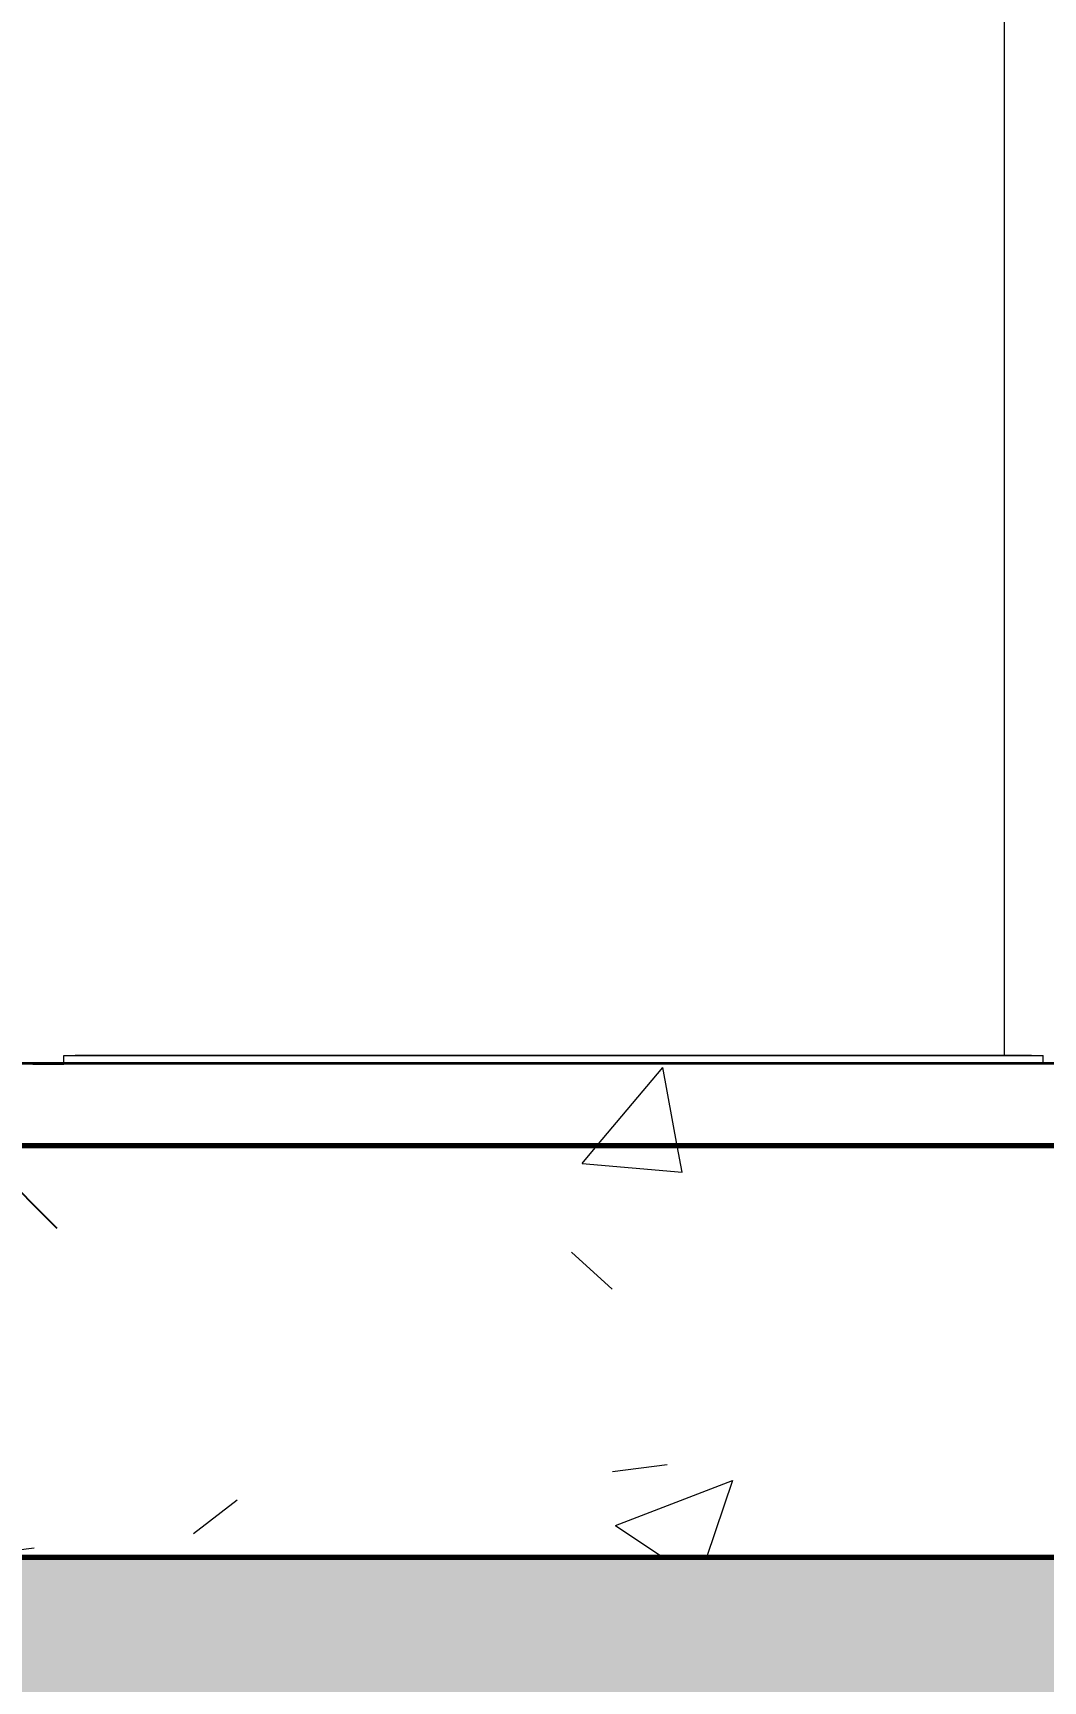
# Model space of a CAD drawing. Header units: millimetres. Extents: x -153298 to 620751, y -313239 to 250031.
# Drawn here: x 96578 to 97192, y -295372 to -294370 of the extents above; entities that cross this region are included whole.
import ezdxf

# ---------------------------------------------------------------- set-up
doc = ezdxf.new("R2010")
doc.units = ezdxf.units.MM
doc.linetypes.add('Centre', pattern=[31.75, 6.35, -4.7625, 15.875, -4.7625])
for name, color, linetype, lineweight in [('A-ANNO-DIMS', 7, 'Continuous', 9), ('A-DETL-GENF', 7, 'Continuous', 35), ('A-DETL-THIN', 7, 'Continuous', 25), ('A-FLOR-FNSH', 7, 'Continuous', 70), ('A-FLOR-LEVL', 7, 'Continuous', 35), ('A-FLOR-PATT', 7, 'Continuous', 70), ('A-GENM', 7, 'Continuous', 9), ('A-WALL-PATT', 7, 'Continuous', 35), ('WALL-E', 7, 'Continuous', 35)]:
    doc.layers.add(name, color=color, linetype=linetype, lineweight=lineweight)
doc.styles.add('Arial_2', font='arial.ttf', dxfattribs={"height": 3})
doc.dimstyles.new('DPA-DIM-3_0_T-T', dxfattribs={"dimscale": 304.8, "dimtxt": 306.07782, "dimasz": 0.656168, "dimexe": 0.656168, "dimexo": 0.0625, "dimgap": 0.164042, "dimtad": 1, "dimdec": 0, "dimzin": 0, "dimdsep": 46, "dimtxsty": 'Arial_2', "dimblk1": 'OBLIQUE', "dimblk2": 'OBLIQUE', "dimsah": 1, "dimcen": 0.09, "dimdle": 0.656168, "dimclrd": 7, "dimclre": 7, "dimclrt": 7, "dimadec": 8, "dimazin": 0, "dimtfac": 1, "dimtdec": 4, "dimtix": 1, "dimtmove": 0, "dimatfit": 3, "dimfxl": 1.312336, "dimfxlon": 1, "dimtvp": 1, "dimtolj": 1, "dimtzin": 0, "dimarcsym": 2})
pattern_1 = [(50, (108217.3, -305821.75), (728.737, -63.756), [76.2, -838.2]), (355, (108217.3, -305821.75), (-140.972, 764.228), [60.96, -670.56]), (100.451, (108278, -305827.1), (587.77, 700.467), [64.76, -712.36]), (46.184, (108217.3, -305618.55), (1084.316, -168.17), [114.3, -1257.3]), (96.636, (108307.7, -305632.6), (949.61, 989.71), [97.14, -1068.54]), (351.184, (108217.3, -305618.6), (949.62, 989.7), [91.44, -1005.84]), (21, (108318.9, -305669.35), (606.458, -409.06), [76.2, -838.2]), (326, (108318.9, -305669.35), (247.208, 736.753), [60.96, -670.56]), (71.451, (108369.44, -305703.44), (853.668, 327.685), [64.76, -712.36]), (37.5, (108217.3, -305821.75), (12.3547, 338.22), [33.528, -628.904, 33.528, -647.192, -673.1]), (37.5, (108217.3, -305821.75), (12.3547, 338.22), [-1343.152, 33.528, -639.572]), (7.5, (108217.3, -305821.75), (267.279, 400.722), [33.528, -354.584, 33.528, -613.664, -256.54]), (7.5, (108217.3, -305821.75), (267.279, 400.722), [-1035.304, 33.528, -223.012]), (327.5, (107990.73, -305821.75), (542.3633, -22.9153), [33.528, -220.472, 33.528, -758.952, -1051.56]), (327.5, (107990.73, -305821.75), (542.3633, -22.9153), [-1046.48, 33.528, -1018.032]), (317.5, (107889.13, -305821.75), (592.517, 101.707), [33.528, -296.672, 33.528, -492.76, -746.76]), (317.5, (107889.13, -305821.75), (592.517, 101.707), [-856.488, 33.528, -713.232])]

# ---------------------------------------------------------------- blocks, each defined once
blk = doc.blocks.new('DPA_Drainage Gutter_Landscape_Type A - DPA_Drainage Gutter_Landscape_Type A-17275574-2120-01 ENTRANCE 1 SECTION A')
at = {"layer": 'A-GENM', "color": 7}
for p, q in [((-886653.6, 101455), (-886058.6, 101455)), ((-886653.6, 101450), (-886653.6, 101455)), ((-886646.6, 101455), (-886639.6, 101455)), ((-886639.6, 101455), (-886646.6, 101455)), ((-886646.6, 101455), (-886639.6, 101455)), ((-886639.6, 101455), (-886646.6, 101455)), ((-886065.6, 101455), (-886646.6, 101455)), ((-886646.6, 101455), (-886065.6, 101455)), ((-886065.6, 101455), (-886646.6, 101455)), ((-886632.6, 101455), (-886619.6, 101455)), ((-886619.6, 101455), (-886632.6, 101455)), ((-886632.6, 101455), (-886619.6, 101455)), ((-886619.6, 101455), (-886632.6, 101455)), ((-886612.6, 101455), (-886599.6, 101455)), ((-886599.6, 101455), (-886612.6, 101455)), ((-886612.6, 101455), (-886599.6, 101455)), ((-886599.6, 101455), (-886612.6, 101455)), ((-886592.6, 101455), (-886579.6, 101455)), ((-886579.6, 101455), (-886592.6, 101455)), ((-886592.6, 101455), (-886579.6, 101455)), ((-886579.6, 101455), (-886592.6, 101455)), ((-886572.6, 101455), (-886559.6, 101455)), ((-886559.6, 101455), (-886572.6, 101455)), ((-886572.6, 101455), (-886559.6, 101455)), ((-886559.6, 101455), (-886572.6, 101455)), ((-886552.6, 101455), (-886539.6, 101455)), ((-886539.6, 101455), (-886552.6, 101455)), ((-886552.6, 101455), (-886539.6, 101455)), ((-886539.6, 101455), (-886552.6, 101455)), ((-886532.6, 101455), (-886519.6, 101455)), ((-886519.6, 101455), (-886532.6, 101455)), ((-886532.6, 101455), (-886519.6, 101455)), ((-886519.6, 101455), (-886532.6, 101455)), ((-886512.6, 101455), (-886499.6, 101455)), ((-886499.6, 101455), (-886512.6, 101455)), ((-886512.6, 101455), (-886499.6, 101455)), ((-886499.6, 101455), (-886512.6, 101455)), ((-886492.6, 101455), (-886479.6, 101455)), ((-886479.6, 101455), (-886492.6, 101455)), ((-886492.6, 101455), (-886479.6, 101455)), ((-886479.6, 101455), (-886492.6, 101455)), ((-886472.6, 101455), (-886459.6, 101455)), ((-886459.6, 101455), (-886472.6, 101455)), ((-886472.6, 101455), (-886459.6, 101455)), ((-886459.6, 101455), (-886472.6, 101455)), ((-886452.6, 101455), (-886439.6, 101455)), ((-886439.6, 101455), (-886452.6, 101455)), ((-886452.6, 101455), (-886439.6, 101455)), ((-886439.6, 101455), (-886452.6, 101455)), ((-886432.6, 101455), (-886419.6, 101455)), ((-886419.6, 101455), (-886432.6, 101455)), ((-886432.6, 101455), (-886419.6, 101455)), ((-886419.6, 101455), (-886432.6, 101455)), ((-886412.6, 101455), (-886399.6, 101455)), ((-886399.6, 101455), (-886412.6, 101455)), ((-886412.6, 101455), (-886399.6, 101455)), ((-886399.6, 101455), (-886412.6, 101455)), ((-886392.6, 101455), (-886379.6, 101455)), ((-886379.6, 101455), (-886392.6, 101455)), ((-886392.6, 101455), (-886379.6, 101455)), ((-886379.6, 101455), (-886392.6, 101455)), ((-886372.6, 101455), (-886359.6, 101455)), ((-886359.6, 101455), (-886372.6, 101455)), ((-886372.6, 101455), (-886359.6, 101455)), ((-886359.6, 101455), (-886372.6, 101455)), ((-886352.6, 101455), (-886339.6, 101455)), ((-886339.6, 101455), (-886352.6, 101455)), ((-886352.6, 101455), (-886339.6, 101455)), ((-886339.6, 101455), (-886352.6, 101455)), ((-886332.6, 101455), (-886319.6, 101455)), ((-886319.6, 101455), (-886332.6, 101455)), ((-886332.6, 101455), (-886319.6, 101455)), ((-886319.6, 101455), (-886332.6, 101455)), ((-886312.6, 101455), (-886299.6, 101455)), ((-886299.6, 101455), (-886312.6, 101455)), ((-886312.6, 101455), (-886299.6, 101455)), ((-886299.6, 101455), (-886312.6, 101455)), ((-886292.6, 101455), (-886279.6, 101455)), ((-886279.6, 101455), (-886292.6, 101455)), ((-886292.6, 101455), (-886279.6, 101455)), ((-886279.6, 101455), (-886292.6, 101455)), ((-886272.6, 101455), (-886259.6, 101455)), ((-886259.6, 101455), (-886272.6, 101455)), ((-886272.6, 101455), (-886259.6, 101455)), ((-886259.6, 101455), (-886272.6, 101455)), ((-886252.6, 101455), (-886239.6, 101455)), ((-886239.6, 101455), (-886252.6, 101455)), ((-886252.6, 101455), (-886239.6, 101455)), ((-886239.6, 101455), (-886252.6, 101455)), ((-886232.6, 101455), (-886219.6, 101455)), ((-886219.6, 101455), (-886232.6, 101455)), ((-886232.6, 101455), (-886219.6, 101455)), ((-886219.6, 101455), (-886232.6, 101455)), ((-886212.6, 101455), (-886199.6, 101455)), ((-886199.6, 101455), (-886212.6, 101455)), ((-886212.6, 101455), (-886199.6, 101455)), ((-886199.6, 101455), (-886212.6, 101455)), ((-886192.6, 101455), (-886179.6, 101455)), ((-886179.6, 101455), (-886192.6, 101455)), ((-886192.6, 101455), (-886179.6, 101455)), ((-886179.6, 101455), (-886192.6, 101455)), ((-886172.6, 101455), (-886159.6, 101455)), ((-886159.6, 101455), (-886172.6, 101455)), ((-886172.6, 101455), (-886159.6, 101455)), ((-886159.6, 101455), (-886172.6, 101455)), ((-886152.6, 101455), (-886139.6, 101455)), ((-886139.6, 101455), (-886152.6, 101455)), ((-886152.6, 101455), (-886139.6, 101455)), ((-886139.6, 101455), (-886152.6, 101455)), ((-886132.6, 101455), (-886119.6, 101455)), ((-886119.6, 101455), (-886132.6, 101455)), ((-886132.6, 101455), (-886119.6, 101455)), ((-886119.6, 101455), (-886132.6, 101455)), ((-886112.6, 101455), (-886099.6, 101455)), ((-886099.6, 101455), (-886112.6, 101455)), ((-886112.6, 101455), (-886099.6, 101455)), ((-886099.6, 101455), (-886112.6, 101455)), ((-886092.6, 101455), (-886079.6, 101455)), ((-886079.6, 101455), (-886092.6, 101455)), ((-886092.6, 101455), (-886079.6, 101455)), ((-886079.6, 101455), (-886092.6, 101455)), ((-886072.6, 101455), (-886065.6, 101455)), ((-886065.6, 101455), (-886072.6, 101455)), ((-886072.6, 101455), (-886065.6, 101455)), ((-886065.6, 101455), (-886072.6, 101455)), ((-886058.6, 101450), (-886058.6, 101455)), ((-886058.6, 101400), (-886653.6, 101400)), ((-886653.6, 101400), (-886058.6, 101400)), ((-886639.6, 101400), (-886646.6, 101400)), ((-886646.6, 101400), (-886639.6, 101400)), ((-886639.6, 101400), (-886646.6, 101400)), ((-886646.6, 101400), (-886639.6, 101400)), ((-886619.6, 101400), (-886632.6, 101400)), ((-886632.6, 101400), (-886619.6, 101400)), ((-886619.6, 101400), (-886632.6, 101400)), ((-886632.6, 101400), (-886619.6, 101400)), ((-886599.6, 101400), (-886612.6, 101400)), ((-886612.6, 101400), (-886599.6, 101400)), ((-886599.6, 101400), (-886612.6, 101400)), ((-886612.6, 101400), (-886599.6, 101400)), ((-886579.6, 101400), (-886592.6, 101400)), ((-886592.6, 101400), (-886579.6, 101400)), ((-886579.6, 101400), (-886592.6, 101400)), ((-886592.6, 101400), (-886579.6, 101400)), ((-886559.6, 101400), (-886572.6, 101400)), ((-886572.6, 101400), (-886559.6, 101400)), ((-886559.6, 101400), (-886572.6, 101400)), ((-886572.6, 101400), (-886559.6, 101400)), ((-886539.6, 101400), (-886552.6, 101400)), ((-886552.6, 101400), (-886539.6, 101400)), ((-886539.6, 101400), (-886552.6, 101400)), ((-886552.6, 101400), (-886539.6, 101400)), ((-886519.6, 101400), (-886532.6, 101400)), ((-886532.6, 101400), (-886519.6, 101400)), ((-886519.6, 101400), (-886532.6, 101400)), ((-886532.6, 101400), (-886519.6, 101400)), ((-886499.6, 101400), (-886512.6, 101400)), ((-886512.6, 101400), (-886499.6, 101400)), ((-886499.6, 101400), (-886512.6, 101400)), ((-886512.6, 101400), (-886499.6, 101400)), ((-886479.6, 101400), (-886492.6, 101400)), ((-886492.6, 101400), (-886479.6, 101400)), ((-886479.6, 101400), (-886492.6, 101400)), ((-886492.6, 101400), (-886479.6, 101400)), ((-886459.6, 101400), (-886472.6, 101400)), ((-886472.6, 101400), (-886459.6, 101400)), ((-886459.6, 101400), (-886472.6, 101400)), ((-886472.6, 101400), (-886459.6, 101400)), ((-886439.6, 101400), (-886452.6, 101400)), ((-886452.6, 101400), (-886439.6, 101400)), ((-886439.6, 101400), (-886452.6, 101400)), ((-886452.6, 101400), (-886439.6, 101400)), ((-886419.6, 101400), (-886432.6, 101400)), ((-886432.6, 101400), (-886419.6, 101400)), ((-886419.6, 101400), (-886432.6, 101400)), ((-886432.6, 101400), (-886419.6, 101400)), ((-886399.6, 101400), (-886412.6, 101400)), ((-886412.6, 101400), (-886399.6, 101400)), ((-886399.6, 101400), (-886412.6, 101400)), ((-886412.6, 101400), (-886399.6, 101400)), ((-886379.6, 101400), (-886392.6, 101400)), ((-886392.6, 101400), (-886379.6, 101400)), ((-886379.6, 101400), (-886392.6, 101400)), ((-886392.6, 101400), (-886379.6, 101400)), ((-886359.6, 101400), (-886372.6, 101400)), ((-886372.6, 101400), (-886359.6, 101400)), ((-886359.6, 101400), (-886372.6, 101400)), ((-886372.6, 101400), (-886359.6, 101400)), ((-886339.6, 101400), (-886352.6, 101400)), ((-886352.6, 101400), (-886339.6, 101400)), ((-886339.6, 101400), (-886352.6, 101400)), ((-886352.6, 101400), (-886339.6, 101400)), ((-886319.6, 101400), (-886332.6, 101400)), ((-886332.6, 101400), (-886319.6, 101400)), ((-886319.6, 101400), (-886332.6, 101400)), ((-886332.6, 101400), (-886319.6, 101400)), ((-886299.6, 101400), (-886312.6, 101400)), ((-886312.6, 101400), (-886299.6, 101400)), ((-886299.6, 101400), (-886312.6, 101400)), ((-886312.6, 101400), (-886299.6, 101400)), ((-886279.6, 101400), (-886292.6, 101400)), ((-886292.6, 101400), (-886279.6, 101400)), ((-886279.6, 101400), (-886292.6, 101400)), ((-886292.6, 101400), (-886279.6, 101400)), ((-886259.6, 101400), (-886272.6, 101400)), ((-886272.6, 101400), (-886259.6, 101400)), ((-886259.6, 101400), (-886272.6, 101400)), ((-886272.6, 101400), (-886259.6, 101400)), ((-886239.6, 101400), (-886252.6, 101400)), ((-886252.6, 101400), (-886239.6, 101400)), ((-886239.6, 101400), (-886252.6, 101400)), ((-886252.6, 101400), (-886239.6, 101400)), ((-886219.6, 101400), (-886232.6, 101400)), ((-886232.6, 101400), (-886219.6, 101400)), ((-886219.6, 101400), (-886232.6, 101400)), ((-886232.6, 101400), (-886219.6, 101400)), ((-886199.6, 101400), (-886212.6, 101400)), ((-886212.6, 101400), (-886199.6, 101400)), ((-886199.6, 101400), (-886212.6, 101400)), ((-886212.6, 101400), (-886199.6, 101400)), ((-886179.6, 101400), (-886192.6, 101400)), ((-886192.6, 101400), (-886179.6, 101400)), ((-886179.6, 101400), (-886192.6, 101400)), ((-886192.6, 101400), (-886179.6, 101400)), ((-886159.6, 101400), (-886172.6, 101400)), ((-886172.6, 101400), (-886159.6, 101400)), ((-886159.6, 101400), (-886172.6, 101400)), ((-886172.6, 101400), (-886159.6, 101400)), ((-886139.6, 101400), (-886152.6, 101400)), ((-886152.6, 101400), (-886139.6, 101400)), ((-886139.6, 101400), (-886152.6, 101400)), ((-886152.6, 101400), (-886139.6, 101400)), ((-886119.6, 101400), (-886132.6, 101400)), ((-886132.6, 101400), (-886119.6, 101400)), ((-886119.6, 101400), (-886132.6, 101400)), ((-886132.6, 101400), (-886119.6, 101400)), ((-886099.6, 101400), (-886112.6, 101400)), ((-886112.6, 101400), (-886099.6, 101400)), ((-886099.6, 101400), (-886112.6, 101400)), ((-886112.6, 101400), (-886099.6, 101400)), ((-886079.6, 101400), (-886092.6, 101400)), ((-886092.6, 101400), (-886079.6, 101400)), ((-886079.6, 101400), (-886092.6, 101400)), ((-886092.6, 101400), (-886079.6, 101400)), ((-886065.6, 101400), (-886072.6, 101400)), ((-886072.6, 101400), (-886065.6, 101400)), ((-886065.6, 101400), (-886072.6, 101400)), ((-886072.6, 101400), (-886065.6, 101400))]:
    blk.add_line(p, q, dxfattribs=at)
blk = doc.blocks.new('_Oblique')
at = {"color": 7, "linetype": 'ByBlock', "lineweight": -2}
blk.add_line((-0.5, -0.5), (0.5, 0.5), dxfattribs=at)
blk = doc.blocks.new('*D3775')
at = {"layer": 'A-ANNO-DIMS', "color": 7, "lineweight": -2, "transparency": 16777216}
for p, q in [((96492.5, -293696.8), (96492.5, -295196.8)), ((96873.4, -293896.8), (96292.5, -293896.8)), ((96873.4, -294996.8), (96292.5, -294996.8))]:
    blk.add_line(p, q, dxfattribs=at)
at = {"layer": 'DEFPOINTS', "color": 7, "transparency": 16777216}
for p in [(96892.5, -293896.8), (96492.5, -294996.8), (96892.5, -294996.8)]:
    blk.add_point(p, dxfattribs=at)
at = {"layer": 'A-ANNO-DIMS', "color": 7, "lineweight": -2, "transparency": 16777216, "xscale": 200, "yscale": 200, "zscale": 200}
for p, rotation in [((96492.5, -293896.8), 90), ((96492.5, -294996.8), 270)]:
    blk.add_blockref('_Oblique', p, dxfattribs=dict(at, rotation=rotation))
at = {"layer": 'A-ANNO-DIMS', "color": 7, "transparency": 16777216, "insert": (96440.9, -294446.8), "char_height": 3, "width": 1107.531, "attachment_point": 5, "rotation": 90, "style": 'Arial_2'}
blk.add_mtext('\\A1;1100', dxfattribs=at)

msp = doc.modelspace()

# ---------------------------------------------------------------- hatches: boundary and pattern name
at = {"layer": 'A-DETL-GENF', "lineweight": 9}
h = msp.add_hatch(dxfattribs=at)
h.set_pattern_fill('FP_32', style=0, pattern_type=2)
h.set_pattern_definition([(45, (108217.3, -305821.75), (0, 449.0128), [317.5, -317.5]), (45, (108133.1, -305737.56), (0, 449.0128), [317.5, -317.5]), (45, (108048.92, -305653.38), (0, 449.0128), [317.5, -317.5]), (135, (108048.92, -305597.24), (-449.0128, 3e-14), [317.5, -317.5]), (135, (108133.1, -305513.05), (-449.0128, 3e-14), [317.5, -317.5]), (135, (108217.3, -305428.87), (-449.0128, 3e-14), [317.5, -317.5])])
h.paths.add_polyline_path([(136587.1047, -298446.753), (140337.5298, -298446.753), (140337.5298, -295376.753), (134242.3285, -295376.753), (134242.3285, -295096.753), (116692.5163, -295096.753), (122478.88, -298446.753), (132836.6797, -298446.753)])
h.paths.add_polyline_path([(91582.0038, -298446.753), (103688.1926, -298446.753), (103688.1926, -295296.753), (88643.88, -295296.753), (88643.88, -295146.753), (83446.7954, -295146.753), (83446.7954, -295376.753), (80330.7286, -295376.753), (80330.7286, -298446.753), (87831.5788, -298446.753)])
at = {"layer": 'A-FLOR-PATT', "lineweight": 9}
h = msp.add_hatch(dxfattribs=at)
h.set_pattern_fill('FP_1', style=0, pattern_type=2)
h.set_pattern_definition(pattern_1)
h.paths.add_polyline_path([(96035.6336, -295046.753), (98172.88, -295046.753), (98172.88, -295021.753), (98260.38, -295021.753), (98260.38, -295016.753), (98237.88, -295016.753), (98237.88, -294996.753), (88642.88, -294996.753), (88642.88, -295046.753), (95801.2321, -295046.753)])
h.paths.add_polyline_path([(98402.88, -295021.753), (98431.8802, -295021.753), (98431.8802, -294996.753), (98402.88, -294996.753), (98402.88, -295016.753), (98380.38, -295016.753), (98380.38, -295021.753)])
h = msp.add_hatch(dxfattribs=at)
h.set_pattern_fill('FP_1', style=0, pattern_type=2)
h.set_pattern_definition(pattern_1)
h.paths.add_polyline_path([(96035.6336, -295046.753), (98172.88, -295046.753), (98172.88, -295021.753), (98260.38, -295021.753), (98260.38, -295016.753), (98237.88, -295016.753), (98237.88, -294996.753), (88642.88, -294996.753), (88642.88, -295046.753), (95801.2321, -295046.753)])
h.paths.add_polyline_path([(98402.88, -295021.753), (98431.8802, -295021.753), (98431.8802, -294996.753), (98402.88, -294996.753), (98402.88, -295016.753), (98380.38, -295016.753), (98380.38, -295021.753)])
h = msp.add_hatch(dxfattribs=at)
h.set_pattern_fill('FP_1', style=0, pattern_type=2)
h.set_pattern_definition(pattern_1)
h.paths.add_polyline_path([(96738.8383, -295296.753), (98431.8802, -295296.753), (98431.8802, -295096.753), (98380.38, -295096.753), (98380.38, -295176.753), (98260.38, -295176.753), (98260.38, -295096.753), (98172.88, -295096.753), (98172.88, -295046.753), (88642.88, -295046.753), (88643.88, -295296.753), (96504.4368, -295296.753)])
h = msp.add_hatch(dxfattribs=at)
h.set_pattern_fill('FP_1', style=0, pattern_type=2)
h.set_pattern_definition(pattern_1)
h.paths.add_polyline_path([(96738.8383, -295296.753), (98431.8802, -295296.753), (98431.8802, -295096.753), (98380.38, -295096.753), (98380.38, -295176.753), (98260.38, -295176.753), (98260.38, -295096.753), (98172.88, -295096.753), (98172.88, -295046.753), (88642.88, -295046.753), (88643.88, -295296.753), (96504.4368, -295296.753)])
at = {"layer": 'A-WALL-PATT', "lineweight": 9}
h = msp.add_hatch(dxfattribs=at)
h.set_pattern_fill('FP_29', style=0, pattern_type=2)
h.set_pattern_definition([(90, (99567.9, -294996.75), (-600, 4e-14), [])])
h.paths.add_polyline_path([(88768.6924, -294996.753), (88802.88, -294996.753), (88802.88, -294994.753), (89232.88, -294994.753), (89232.88, -294996.753), (89252.88, -294996.753), (89252.88, -294994.753), (89682.88, -294994.753), (89682.88, -294996.753), (89845.5754, -294996.753), (89845.5754, -294991.753), (90440.5754, -294991.753), (90440.5754, -294996.753), (90459.3091, -294996.753), (90459.3091, -294991.753), (90967.88, -294991.753), (90967.88, -294196.753), (88642.88, -294196.753), (88643.88, -294996.753)])
h.paths.add_polyline_path([(93527.9777, -294996.753), (93527.9777, -294991.753), (93567.88, -294991.753), (93567.88, -294196.753), (92947.88, -294196.753), (92948.244, -294991.753), (93509.244, -294991.753), (93509.244, -294996.753)])
h.paths.add_polyline_path([(94122.9777, -294996.753), (94141.7114, -294996.753), (94141.7114, -294991.753), (94736.7114, -294991.753), (94736.7114, -294996.753), (94755.4451, -294996.753), (94755.4451, -294991.753), (95350.4451, -294991.753), (95350.4451, -294996.753), (95369.1788, -294996.753), (95369.1788, -294991.753), (95964.1788, -294991.753), (95964.1788, -294996.753), (95982.9126, -294996.753), (95982.9126, -294991.753), (96577.9126, -294991.753), (96577.9126, -294996.753), (96596.6463, -294996.753), (96596.6463, -294991.753), (97191.6463, -294991.753), (97191.6463, -294996.753), (97210.38, -294996.753), (97210.38, -294991.753), (97767.88, -294991.753), (97767.88, -294696.753), (98147.88, -294696.753), (98147.88, -294596.753), (97967.8734, -294596.753), (97967.8734, -294396.753), (98147.88, -294396.753), (98147.88, -294346.7345), (97841.7492, -294345.7586), (97829.9656, -294344.093), (97812.1157, -294337.0517), (97802.2301, -294330.1045), (97794.4109, -294322.1699), (97780.944, -294299.4306), (97743.5724, -294196.753), (93597.88, -294196.753), (93597.88, -294991.753), (94122.9777, -294991.753)])
h.paths.add_polyline_path([(92914.244, -294996.753), (92914.244, -294991.753), (92917.88, -294991.753), (92917.88, -294196.753), (92297.88, -294196.753), (92297.88, -294996.753), (92300.5102, -294996.753), (92300.5102, -294991.753), (92895.5102, -294991.753), (92895.5102, -294996.753)])
h.paths.add_polyline_path([(91686.7765, -294996.753), (91686.7765, -294991.753), (92267.88, -294991.753), (92267.88, -294196.753), (91647.88, -294196.753), (91647.88, -294991.753), (91668.0428, -294991.753), (91668.0428, -294996.753)])
h.paths.add_polyline_path([(91073.0428, -294996.753), (91073.0428, -294991.753), (91617.88, -294991.753), (91617.88, -294196.753), (90997.88, -294196.753), (90997.88, -294991.753), (91054.3091, -294991.753), (91054.3091, -294996.753)])
h.paths.add_polyline_path([(98246.5643, -294696.753), (98852.88, -294389.404), (98852.88, -294196.753), (98477.834, -294196.753), (98197.88, -294338.6651), (98197.88, -294696.753)])
h.paths.add_polyline_path([(95167.8734, -294596.753), (94967.8734, -294596.753), (94967.8734, -294396.753), (95167.8734, -294396.753)])
h.paths.add_polyline_path([(92050.807, -294596.753), (91967.8734, -294596.753), (91967.8734, -294396.753), (92167.8734, -294396.753), (92167.8734, -294596.753)])
h.paths.add_polyline_path([(88967.8734, -294596.753), (88967.8734, -294396.753), (89167.8734, -294396.753), (89167.8734, -294596.753)])
h.paths.add_polyline_path([(98902.88, -294364.0584), (99232.9279, -294196.753), (98902.88, -294196.753), (98902.88, -294353.5583)])
h.paths.add_polyline_path([(98145.2477, -294308.7345), (98147.88, -294308.7345), (98148.7318, -294208.7345), (98163.2207, -294208.7345), (98162.7862, -294196.753), (97784.0287, -294196.8013), (97819.5387, -294291.196), (97829.0437, -294303.2383), (97846.4755, -294308.7345), (97910.8462, -294308.7345)])
h.paths.add_polyline_path([(98197.88, -294296.0617), (98393.7891, -294196.753), (98182.88, -294197.5367), (98182.88, -294208.7345), (98197.88, -294208.7345), (98197.88, -294290.5985)])

# ---------------------------------------------------------------- linework, layer by layer
at = {"layer": 'A-DETL-THIN', "color": 7}
msp.add_line((103688.1926, -295296.753), (88643.88, -295296.753), dxfattribs=at)
at = {"layer": 'A-FLOR-FNSH', "color": 7, "lineweight": 35}
msp.add_line((98431.8802, -294996.753), (88642.88, -294996.753), dxfattribs=at)
at = {"layer": 'A-FLOR-FNSH', "color": 7}
for p, q in [((98172.88, -295046.753), (88642.88, -295046.753)), ((88643.88, -295296.753), (98431.8802, -295296.753))]:
    msp.add_line(p, q, dxfattribs=at)
at = {"layer": 'A-FLOR-LEVL', "color": 7, "linetype": 'Centre', "lineweight": 9}
for p, q in [((80346.0738, -294996.753), (144086.7932, -294996.753)), ((80346.0738, -295296.753), (142186.1125, -295296.753))]:
    msp.add_line(p, q, dxfattribs=at)
at = {"layer": 'WALL-E', "color": 7}
for p, q in [((96596.6463, -294996.753), (96577.9126, -294996.753)), ((96577.9126, -294996.753), (96596.6463, -294996.753)), ((97767.88, -295296.753), (96633.8314, -295296.753)), ((96633.8314, -295296.753), (102617.88, -295296.753)), ((103688.1926, -295296.753), (96633.8314, -295296.753)), ((102617.88, -295296.753), (96633.8314, -295296.753)), ((96633.8314, -295296.753), (102617.88, -295296.753))]:
    msp.add_line(p, q, dxfattribs=at)

# ---------------------------------------------------------------- block references
at = {"layer": 'A-GENM', "color": 7}
msp.add_blockref('DPA_Drainage Gutter_Landscape_Type A - DPA_Drainage Gutter_Landscape_Type A-17275574-2120-01 ENTRANCE 1 SECTION A', (983250.2539, -396446.753), dxfattribs=at)

# ---------------------------------------------------------------- dimensions: what is measured, and where the dimension line sits
at = {"layer": 'A-ANNO-DIMS', "color": 7}
dim = msp.add_linear_dim(base=(96492.4602, -294996.753), p1=(96892.4602, -293896.753), p2=(96892.4602, -294996.753), angle=90, dimstyle='DPA-DIM-3_0_T-T', override={"dimpost": '<>', "dimclrd": 7, "dimclre": 7, "dimclrt": 7, "dimfxl": 1100}, dxfattribs=at)
dim.commit()
dim.dimension.update_dxf_attribs({"geometry": '*D3775', "text_midpoint": (96440.9285, -294446.753)})

doc.saveas('drawing.dxf')
